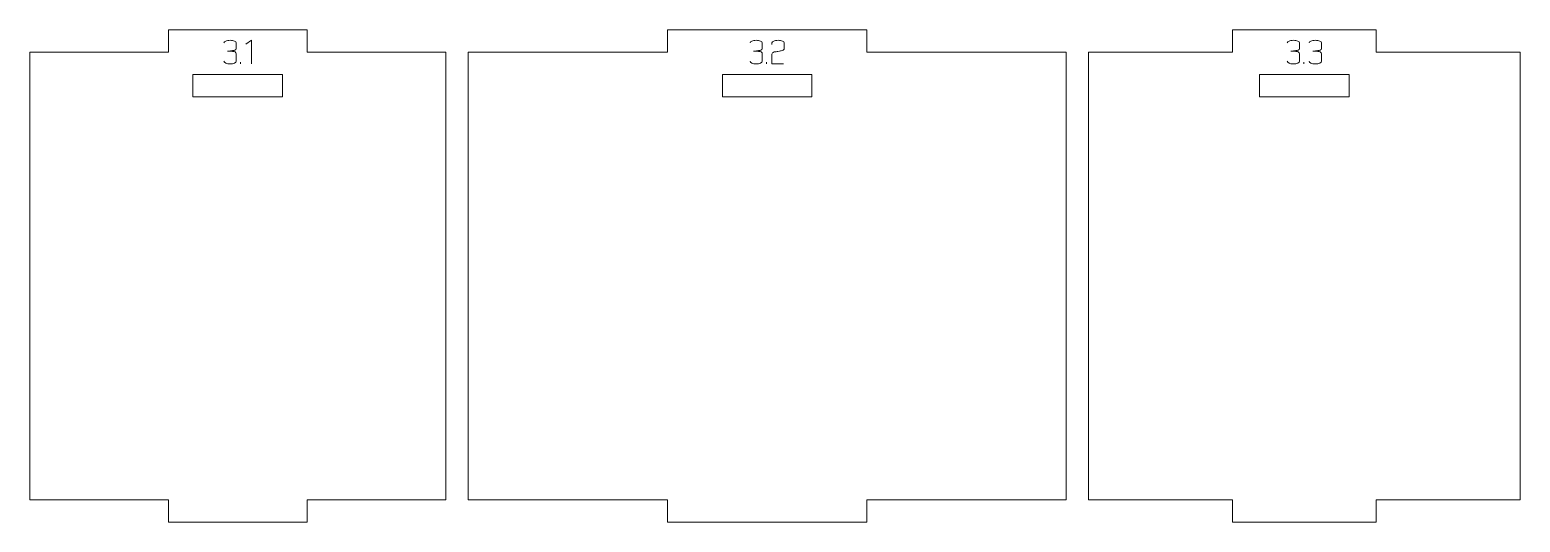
# Model space of a CAD drawing. Header units: centimetres. Extents: x -191 to 212, y -234 to 239.
# Drawn here: x -191.06 to -171.09, y -107.99 to -101.39 of the extents above; entities that cross this region are included whole.
import ezdxf

# ---------------------------------------------------------------- set-up
doc = ezdxf.new("R2010")
doc.units = ezdxf.units.CM
doc.header["$MEASUREMENT"] = 0
doc.layers.add('Capa 1', color=7, linetype='Continuous')

msp = doc.modelspace()

# ---------------------------------------------------------------- hatches: boundary and pattern name
at = {"layer": 'Capa 1', "true_color": 0x3e4095}
h = msp.add_hatch(color=175, dxfattribs=at)
edge = h.paths.add_edge_path()
edge.add_spline(control_points=[(-188.37318, -101.84724), (-188.39672, -101.84724), (-188.41637, -101.8438), (-188.43211, -101.83692), (-188.44786, -101.83004), (-188.45573, -101.82171), (-188.45573, -101.81193), (-188.45573, -101.82171), (-188.44786, -101.83004), (-188.43211, -101.83692), (-188.41637, -101.8438), (-188.39672, -101.84724), (-188.37318, -101.84724), (-188.34964, -101.84724), (-188.32999, -101.8438), (-188.31425, -101.83692), (-188.2985, -101.83004), (-188.29063, -101.82171), (-188.29063, -101.81193), (-188.29063, -101.81193), (-188.29063, -101.70874), (-188.29063, -101.70874), (-188.29063, -101.70048), (-188.29629, -101.6933), (-188.3076, -101.68719), (-188.31891, -101.68107), (-188.35208, -101.67694), (-188.40712, -101.6748), (-188.35239, -101.67144), (-188.31952, -101.66746), (-188.30852, -101.66288), (-188.29751, -101.65829), (-188.29155, -101.6508), (-188.29063, -101.64041), (-188.29063, -101.64041), (-188.29063, -101.56611), (-188.29063, -101.56611), (-188.29063, -101.55633), (-188.2985, -101.548), (-188.31425, -101.54112), (-188.32999, -101.53424), (-188.34964, -101.5308), (-188.37318, -101.5308), (-188.39672, -101.5308), (-188.41637, -101.53424), (-188.43211, -101.54112), (-188.44786, -101.548), (-188.45573, -101.55633), (-188.45573, -101.56611), (-188.45573, -101.55633), (-188.44786, -101.548), (-188.43211, -101.54112), (-188.41637, -101.53424), (-188.39672, -101.5308), (-188.37318, -101.5308), (-188.34964, -101.5308), (-188.32999, -101.53424), (-188.31425, -101.54112), (-188.2985, -101.548), (-188.29063, -101.55633), (-188.29063, -101.56611), (-188.29063, -101.56611), (-188.29063, -101.64041), (-188.29063, -101.64041), (-188.29155, -101.6508), (-188.29751, -101.65829), (-188.30852, -101.66288), (-188.31952, -101.66746), (-188.35239, -101.67144), (-188.40712, -101.6748), (-188.35208, -101.67694), (-188.31891, -101.68107), (-188.3076, -101.68719), (-188.29629, -101.6933), (-188.29063, -101.70048), (-188.29063, -101.70874), (-188.29063, -101.70874), (-188.29063, -101.81193), (-188.29063, -101.81193), (-188.29063, -101.82171), (-188.2985, -101.83004), (-188.31425, -101.83692), (-188.32999, -101.8438), (-188.34964, -101.84724), (-188.37318, -101.84724)], knot_values=[0, 0, 0, 0, 0.03571429, 0.03571429, 0.03571429, 0.07142857, 0.07142857, 0.07142857, 0.10714286, 0.10714286, 0.10714286, 0.14285714, 0.14285714, 0.14285714, 0.17857143, 0.17857143, 0.17857143, 0.21428571, 0.21428571, 0.21428571, 0.25, 0.25, 0.25, 0.28571429, 0.28571429, 0.28571429, 0.32142857, 0.32142857, 0.32142857, 0.35714286, 0.35714286, 0.35714286, 0.39285714, 0.39285714, 0.39285714, 0.42857143, 0.42857143, 0.42857143, 0.46428571, 0.46428571, 0.46428571, 0.5, 0.5, 0.5, 0.53571429, 0.53571429, 0.53571429, 0.57142857, 0.57142857, 0.57142857, 0.60714286, 0.60714286, 0.60714286, 0.64285714, 0.64285714, 0.64285714, 0.67857143, 0.67857143, 0.67857143, 0.71428571, 0.71428571, 0.71428571, 0.75, 0.75, 0.75, 0.78571429, 0.78571429, 0.78571429, 0.82142857, 0.82142857, 0.82142857, 0.85714286, 0.85714286, 0.85714286, 0.89285714, 0.89285714, 0.89285714, 0.92857143, 0.92857143, 0.92857143, 0.96428571, 0.96428571, 0.96428571, 1, 1, 1, 1], degree=3, periodic=1)
h = msp.add_hatch(color=175, dxfattribs=at)
edge = h.paths.add_edge_path()
edge.add_spline(control_points=[(-188.08609, -101.53034), (-188.08609, -101.53034), (-188.16222, -101.58308), (-188.16222, -101.58308), (-188.16222, -101.58308), (-188.08609, -101.53034), (-188.08609, -101.53034), (-188.08609, -101.53034), (-188.08609, -101.84724), (-188.08609, -101.84724), (-188.08609, -101.84724), (-188.08609, -101.53034), (-188.08609, -101.53034)], knot_values=[0, 0, 0, 0, 0.25, 0.25, 0.25, 0.5, 0.5, 0.5, 0.75, 0.75, 0.75, 1, 1, 1, 1], degree=3, periodic=1)
h = msp.add_hatch(color=175, dxfattribs=at)
edge = h.paths.add_edge_path()
edge.add_spline(control_points=[(-181.32562, -101.84724), (-181.34916, -101.84724), (-181.36881, -101.8438), (-181.38455, -101.83692), (-181.4003, -101.83004), (-181.40817, -101.82171), (-181.40817, -101.81193), (-181.40817, -101.82171), (-181.4003, -101.83004), (-181.38455, -101.83692), (-181.36881, -101.8438), (-181.34916, -101.84724), (-181.32562, -101.84724), (-181.30208, -101.84724), (-181.28243, -101.8438), (-181.26669, -101.83692), (-181.25094, -101.83004), (-181.24307, -101.82171), (-181.24307, -101.81193), (-181.24307, -101.81193), (-181.24307, -101.70874), (-181.24307, -101.70874), (-181.24307, -101.70048), (-181.24873, -101.6933), (-181.26004, -101.68719), (-181.27135, -101.68107), (-181.30452, -101.67694), (-181.35956, -101.6748), (-181.30483, -101.67144), (-181.27196, -101.66746), (-181.26096, -101.66288), (-181.24995, -101.65829), (-181.24399, -101.6508), (-181.24307, -101.64041), (-181.24307, -101.64041), (-181.24307, -101.56611), (-181.24307, -101.56611), (-181.24307, -101.55633), (-181.25094, -101.548), (-181.26669, -101.54112), (-181.28243, -101.53424), (-181.30208, -101.5308), (-181.32562, -101.5308), (-181.34916, -101.5308), (-181.36881, -101.53424), (-181.38455, -101.54112), (-181.4003, -101.548), (-181.40817, -101.55633), (-181.40817, -101.56611), (-181.40817, -101.55633), (-181.4003, -101.548), (-181.38455, -101.54112), (-181.36881, -101.53424), (-181.34916, -101.5308), (-181.32562, -101.5308), (-181.30208, -101.5308), (-181.28243, -101.53424), (-181.26669, -101.54112), (-181.25094, -101.548), (-181.24307, -101.55633), (-181.24307, -101.56611), (-181.24307, -101.56611), (-181.24307, -101.64041), (-181.24307, -101.64041), (-181.24399, -101.6508), (-181.24995, -101.65829), (-181.26096, -101.66288), (-181.27196, -101.66746), (-181.30483, -101.67144), (-181.35956, -101.6748), (-181.30452, -101.67694), (-181.27135, -101.68107), (-181.26004, -101.68719), (-181.24873, -101.6933), (-181.24307, -101.70048), (-181.24307, -101.70874), (-181.24307, -101.70874), (-181.24307, -101.81193), (-181.24307, -101.81193), (-181.24307, -101.82171), (-181.25094, -101.83004), (-181.26669, -101.83692), (-181.28243, -101.8438), (-181.30208, -101.84724), (-181.32562, -101.84724)], knot_values=[0, 0, 0, 0, 0.03571429, 0.03571429, 0.03571429, 0.07142857, 0.07142857, 0.07142857, 0.10714286, 0.10714286, 0.10714286, 0.14285714, 0.14285714, 0.14285714, 0.17857143, 0.17857143, 0.17857143, 0.21428571, 0.21428571, 0.21428571, 0.25, 0.25, 0.25, 0.28571429, 0.28571429, 0.28571429, 0.32142857, 0.32142857, 0.32142857, 0.35714286, 0.35714286, 0.35714286, 0.39285714, 0.39285714, 0.39285714, 0.42857143, 0.42857143, 0.42857143, 0.46428571, 0.46428571, 0.46428571, 0.5, 0.5, 0.5, 0.53571429, 0.53571429, 0.53571429, 0.57142857, 0.57142857, 0.57142857, 0.60714286, 0.60714286, 0.60714286, 0.64285714, 0.64285714, 0.64285714, 0.67857143, 0.67857143, 0.67857143, 0.71428571, 0.71428571, 0.71428571, 0.75, 0.75, 0.75, 0.78571429, 0.78571429, 0.78571429, 0.82142857, 0.82142857, 0.82142857, 0.85714286, 0.85714286, 0.85714286, 0.89285714, 0.89285714, 0.89285714, 0.92857143, 0.92857143, 0.92857143, 0.96428571, 0.96428571, 0.96428571, 1, 1, 1, 1], degree=3, periodic=1)
h = msp.add_hatch(color=175, dxfattribs=at)
edge = h.paths.add_edge_path()
edge.add_spline(control_points=[(-181.11512, -101.84724), (-181.11512, -101.84724), (-181.11512, -101.7147), (-181.11512, -101.7147), (-181.1142, -101.70278), (-181.10335, -101.69361), (-181.08256, -101.68719), (-181.074, -101.68657), (-181.06582, -101.68558), (-181.05802, -101.6842), (-181.05023, -101.68283), (-181.04235, -101.68138), (-181.0344, -101.67985), (-181.01973, -101.6774), (-181.00849, -101.67541), (-181.0007, -101.67389), (-180.9929, -101.67236), (-180.98533, -101.67037), (-180.97799, -101.66792), (-180.95904, -101.66089), (-180.94956, -101.65187), (-180.94956, -101.64087), (-180.94956, -101.64087), (-180.94956, -101.56611), (-180.94956, -101.56611), (-180.94956, -101.55633), (-180.95743, -101.548), (-180.97318, -101.54112), (-180.98892, -101.53424), (-181.00857, -101.5308), (-181.03211, -101.5308), (-181.05565, -101.5308), (-181.0753, -101.53424), (-181.09104, -101.54112), (-181.10679, -101.548), (-181.11466, -101.55633), (-181.11466, -101.56611), (-181.11466, -101.56611), (-181.11466, -101.58858), (-181.11466, -101.58858), (-181.11466, -101.58858), (-181.11466, -101.56611), (-181.11466, -101.56611), (-181.11466, -101.55633), (-181.10679, -101.548), (-181.09104, -101.54112), (-181.0753, -101.53424), (-181.05565, -101.5308), (-181.03211, -101.5308), (-181.00857, -101.5308), (-180.98892, -101.53424), (-180.97318, -101.54112), (-180.95743, -101.548), (-180.94956, -101.55633), (-180.94956, -101.56611), (-180.94956, -101.56611), (-180.94956, -101.64087), (-180.94956, -101.64087), (-180.94956, -101.65187), (-180.95904, -101.66089), (-180.97799, -101.66792), (-180.98533, -101.67037), (-180.9929, -101.67236), (-181.0007, -101.67389), (-181.00849, -101.67541), (-181.01973, -101.6774), (-181.0344, -101.67985), (-181.04235, -101.68138), (-181.05023, -101.68283), (-181.05802, -101.6842), (-181.06582, -101.68558), (-181.074, -101.68657), (-181.08256, -101.68719), (-181.10335, -101.69361), (-181.1142, -101.70278), (-181.11512, -101.7147), (-181.11512, -101.7147), (-181.11512, -101.84724), (-181.11512, -101.84724), (-181.11512, -101.84724), (-180.95827, -101.84724), (-180.95827, -101.84724), (-180.95827, -101.84724), (-181.11512, -101.84724), (-181.11512, -101.84724)], knot_values=[0, 0, 0, 0, 0.03571429, 0.03571429, 0.03571429, 0.07142857, 0.07142857, 0.07142857, 0.10714286, 0.10714286, 0.10714286, 0.14285714, 0.14285714, 0.14285714, 0.17857143, 0.17857143, 0.17857143, 0.21428571, 0.21428571, 0.21428571, 0.25, 0.25, 0.25, 0.28571429, 0.28571429, 0.28571429, 0.32142857, 0.32142857, 0.32142857, 0.35714286, 0.35714286, 0.35714286, 0.39285714, 0.39285714, 0.39285714, 0.42857143, 0.42857143, 0.42857143, 0.46428571, 0.46428571, 0.46428571, 0.5, 0.5, 0.5, 0.53571429, 0.53571429, 0.53571429, 0.57142857, 0.57142857, 0.57142857, 0.60714286, 0.60714286, 0.60714286, 0.64285714, 0.64285714, 0.64285714, 0.67857143, 0.67857143, 0.67857143, 0.71428571, 0.71428571, 0.71428571, 0.75, 0.75, 0.75, 0.78571429, 0.78571429, 0.78571429, 0.82142857, 0.82142857, 0.82142857, 0.85714286, 0.85714286, 0.85714286, 0.89285714, 0.89285714, 0.89285714, 0.92857143, 0.92857143, 0.92857143, 0.96428571, 0.96428571, 0.96428571, 1, 1, 1, 1], degree=3, periodic=1)
h = msp.add_hatch(color=175, dxfattribs=at)
edge = h.paths.add_edge_path()
edge.add_spline(control_points=[(-174.12807, -101.84724), (-174.15161, -101.84724), (-174.17126, -101.8438), (-174.187, -101.83692), (-174.20275, -101.83004), (-174.21062, -101.82171), (-174.21062, -101.81193), (-174.21062, -101.82171), (-174.20275, -101.83004), (-174.187, -101.83692), (-174.17126, -101.8438), (-174.15161, -101.84724), (-174.12807, -101.84724), (-174.10453, -101.84724), (-174.08488, -101.8438), (-174.06914, -101.83692), (-174.05339, -101.83004), (-174.04552, -101.82171), (-174.04552, -101.81193), (-174.04552, -101.81193), (-174.04552, -101.70874), (-174.04552, -101.70874), (-174.04552, -101.70048), (-174.05118, -101.6933), (-174.06249, -101.68719), (-174.0738, -101.68107), (-174.10697, -101.67694), (-174.16201, -101.6748), (-174.10728, -101.67144), (-174.07441, -101.66746), (-174.06341, -101.66288), (-174.0524, -101.65829), (-174.04644, -101.6508), (-174.04552, -101.64041), (-174.04552, -101.64041), (-174.04552, -101.56611), (-174.04552, -101.56611), (-174.04552, -101.55633), (-174.05339, -101.548), (-174.06914, -101.54112), (-174.08488, -101.53424), (-174.10453, -101.5308), (-174.12807, -101.5308), (-174.15161, -101.5308), (-174.17126, -101.53424), (-174.187, -101.54112), (-174.20275, -101.548), (-174.21062, -101.55633), (-174.21062, -101.56611), (-174.21062, -101.55633), (-174.20275, -101.548), (-174.187, -101.54112), (-174.17126, -101.53424), (-174.15161, -101.5308), (-174.12807, -101.5308), (-174.10453, -101.5308), (-174.08488, -101.53424), (-174.06914, -101.54112), (-174.05339, -101.548), (-174.04552, -101.55633), (-174.04552, -101.56611), (-174.04552, -101.56611), (-174.04552, -101.64041), (-174.04552, -101.64041), (-174.04644, -101.6508), (-174.0524, -101.65829), (-174.06341, -101.66288), (-174.07441, -101.66746), (-174.10728, -101.67144), (-174.16201, -101.6748), (-174.10697, -101.67694), (-174.0738, -101.68107), (-174.06249, -101.68719), (-174.05118, -101.6933), (-174.04552, -101.70048), (-174.04552, -101.70874), (-174.04552, -101.70874), (-174.04552, -101.81193), (-174.04552, -101.81193), (-174.04552, -101.82171), (-174.05339, -101.83004), (-174.06914, -101.83692), (-174.08488, -101.8438), (-174.10453, -101.84724), (-174.12807, -101.84724)], knot_values=[0, 0, 0, 0, 0.03571429, 0.03571429, 0.03571429, 0.07142857, 0.07142857, 0.07142857, 0.10714286, 0.10714286, 0.10714286, 0.14285714, 0.14285714, 0.14285714, 0.17857143, 0.17857143, 0.17857143, 0.21428571, 0.21428571, 0.21428571, 0.25, 0.25, 0.25, 0.28571429, 0.28571429, 0.28571429, 0.32142857, 0.32142857, 0.32142857, 0.35714286, 0.35714286, 0.35714286, 0.39285714, 0.39285714, 0.39285714, 0.42857143, 0.42857143, 0.42857143, 0.46428571, 0.46428571, 0.46428571, 0.5, 0.5, 0.5, 0.53571429, 0.53571429, 0.53571429, 0.57142857, 0.57142857, 0.57142857, 0.60714286, 0.60714286, 0.60714286, 0.64285714, 0.64285714, 0.64285714, 0.67857143, 0.67857143, 0.67857143, 0.71428571, 0.71428571, 0.71428571, 0.75, 0.75, 0.75, 0.78571429, 0.78571429, 0.78571429, 0.82142857, 0.82142857, 0.82142857, 0.85714286, 0.85714286, 0.85714286, 0.89285714, 0.89285714, 0.89285714, 0.92857143, 0.92857143, 0.92857143, 0.96428571, 0.96428571, 0.96428571, 1, 1, 1, 1], degree=3, periodic=1)
h = msp.add_hatch(color=175, dxfattribs=at)
edge = h.paths.add_edge_path()
edge.add_spline(control_points=[(-173.83456, -101.84724), (-173.8581, -101.84724), (-173.87775, -101.8438), (-173.89349, -101.83692), (-173.90924, -101.83004), (-173.91711, -101.82171), (-173.91711, -101.81193), (-173.91711, -101.82171), (-173.90924, -101.83004), (-173.89349, -101.83692), (-173.87775, -101.8438), (-173.8581, -101.84724), (-173.83456, -101.84724), (-173.81102, -101.84724), (-173.79137, -101.8438), (-173.77563, -101.83692), (-173.75988, -101.83004), (-173.75201, -101.82171), (-173.75201, -101.81193), (-173.75201, -101.81193), (-173.75201, -101.70874), (-173.75201, -101.70874), (-173.75201, -101.70048), (-173.75767, -101.6933), (-173.76898, -101.68719), (-173.78029, -101.68107), (-173.81346, -101.67694), (-173.8685, -101.6748), (-173.81377, -101.67144), (-173.7809, -101.66746), (-173.7699, -101.66288), (-173.75889, -101.65829), (-173.75293, -101.6508), (-173.75201, -101.64041), (-173.75201, -101.64041), (-173.75201, -101.56611), (-173.75201, -101.56611), (-173.75201, -101.55633), (-173.75988, -101.548), (-173.77563, -101.54112), (-173.79137, -101.53424), (-173.81102, -101.5308), (-173.83456, -101.5308), (-173.8581, -101.5308), (-173.87775, -101.53424), (-173.89349, -101.54112), (-173.90924, -101.548), (-173.91711, -101.55633), (-173.91711, -101.56611), (-173.91711, -101.55633), (-173.90924, -101.548), (-173.89349, -101.54112), (-173.87775, -101.53424), (-173.8581, -101.5308), (-173.83456, -101.5308), (-173.81102, -101.5308), (-173.79137, -101.53424), (-173.77563, -101.54112), (-173.75988, -101.548), (-173.75201, -101.55633), (-173.75201, -101.56611), (-173.75201, -101.56611), (-173.75201, -101.64041), (-173.75201, -101.64041), (-173.75293, -101.6508), (-173.75889, -101.65829), (-173.7699, -101.66288), (-173.7809, -101.66746), (-173.81377, -101.67144), (-173.8685, -101.6748), (-173.81346, -101.67694), (-173.78029, -101.68107), (-173.76898, -101.68719), (-173.75767, -101.6933), (-173.75201, -101.70048), (-173.75201, -101.70874), (-173.75201, -101.70874), (-173.75201, -101.81193), (-173.75201, -101.81193), (-173.75201, -101.82171), (-173.75988, -101.83004), (-173.77563, -101.83692), (-173.79137, -101.8438), (-173.81102, -101.84724), (-173.83456, -101.84724)], knot_values=[0, 0, 0, 0, 0.03571429, 0.03571429, 0.03571429, 0.07142857, 0.07142857, 0.07142857, 0.10714286, 0.10714286, 0.10714286, 0.14285714, 0.14285714, 0.14285714, 0.17857143, 0.17857143, 0.17857143, 0.21428571, 0.21428571, 0.21428571, 0.25, 0.25, 0.25, 0.28571429, 0.28571429, 0.28571429, 0.32142857, 0.32142857, 0.32142857, 0.35714286, 0.35714286, 0.35714286, 0.39285714, 0.39285714, 0.39285714, 0.42857143, 0.42857143, 0.42857143, 0.46428571, 0.46428571, 0.46428571, 0.5, 0.5, 0.5, 0.53571429, 0.53571429, 0.53571429, 0.57142857, 0.57142857, 0.57142857, 0.60714286, 0.60714286, 0.60714286, 0.64285714, 0.64285714, 0.64285714, 0.67857143, 0.67857143, 0.67857143, 0.71428571, 0.71428571, 0.71428571, 0.75, 0.75, 0.75, 0.78571429, 0.78571429, 0.78571429, 0.82142857, 0.82142857, 0.82142857, 0.85714286, 0.85714286, 0.85714286, 0.89285714, 0.89285714, 0.89285714, 0.92857143, 0.92857143, 0.92857143, 0.96428571, 0.96428571, 0.96428571, 1, 1, 1, 1], degree=3, periodic=1)
h = msp.add_hatch(color=175, dxfattribs=at)
edge = h.paths.add_edge_path()
edge.add_spline(control_points=[(-188.2356, -101.84724), (-188.2356, -101.84724), (-188.2356, -101.82477), (-188.2356, -101.82477), (-188.2356, -101.82477), (-188.2356, -101.84724), (-188.2356, -101.84724)], knot_values=[0, 0, 0, 0, 0.5, 0.5, 0.5, 1, 1, 1, 1], degree=3, periodic=1)
h = msp.add_hatch(color=175, dxfattribs=at)
edge = h.paths.add_edge_path()
edge.add_spline(control_points=[(-181.18804, -101.84724), (-181.18804, -101.84724), (-181.18804, -101.82477), (-181.18804, -101.82477), (-181.18804, -101.82477), (-181.18804, -101.84724), (-181.18804, -101.84724)], knot_values=[0, 0, 0, 0, 0.5, 0.5, 0.5, 1, 1, 1, 1], degree=3, periodic=1)
h = msp.add_hatch(color=175, dxfattribs=at)
edge = h.paths.add_edge_path()
edge.add_spline(control_points=[(-173.99049, -101.84724), (-173.99049, -101.84724), (-173.99049, -101.82477), (-173.99049, -101.82477), (-173.99049, -101.82477), (-173.99049, -101.84724), (-173.99049, -101.84724)], knot_values=[0, 0, 0, 0, 0.5, 0.5, 0.5, 1, 1, 1, 1], degree=3, periodic=1)

# ---------------------------------------------------------------- linework, layer by layer
at = {"layer": 'Capa 1', "color": 240, "lineweight": 20}
for points, knots in [([(-191.05686, -101.69004), (-191.05686, -101.69004), (-191.05686, -107.69004), (-191.05686, -107.69004), (-191.05686, -107.69004), (-189.19956, -107.69004), (-189.19956, -107.69004), (-189.19956, -107.69004), (-189.19956, -107.99004), (-189.19956, -107.99004), (-189.19956, -107.99004), (-187.34225, -107.99004), (-187.34225, -107.99004), (-187.34225, -107.99004), (-187.34225, -107.69004), (-187.34225, -107.69004), (-187.34225, -107.69004), (-185.48495, -107.69004), (-185.48495, -107.69004), (-185.48495, -107.69004), (-185.48495, -101.69004), (-185.48495, -101.69004), (-185.48495, -101.69004), (-187.34225, -101.69004), (-187.34225, -101.69004), (-187.34225, -101.69004), (-187.34225, -101.39004), (-187.34225, -101.39004), (-187.34225, -101.39004), (-189.19956, -101.39004), (-189.19956, -101.39004), (-189.19956, -101.39004), (-189.19956, -101.69004), (-189.19956, -101.69004), (-189.19956, -101.69004), (-191.05686, -101.69004), (-191.05686, -101.69004)], [0, 0, 0, 0, 0.08333333, 0.08333333, 0.08333333, 0.16666667, 0.16666667, 0.16666667, 0.25, 0.25, 0.25, 0.33333333, 0.33333333, 0.33333333, 0.41666667, 0.41666667, 0.41666667, 0.5, 0.5, 0.5, 0.58333333, 0.58333333, 0.58333333, 0.66666667, 0.66666667, 0.66666667, 0.75, 0.75, 0.75, 0.83333333, 0.83333333, 0.83333333, 0.91666667, 0.91666667, 0.91666667, 1, 1, 1, 1]), ([(-185.18495, -101.69004), (-185.18495, -101.69004), (-185.18495, -107.69004), (-185.18495, -107.69004), (-185.18495, -107.69004), (-182.51423, -107.69004), (-182.51423, -107.69004), (-182.51423, -107.69004), (-182.51423, -107.99004), (-182.51423, -107.99004), (-182.51423, -107.99004), (-179.84351, -107.99004), (-179.84351, -107.99004), (-179.84351, -107.99004), (-179.84351, -107.69004), (-179.84351, -107.69004), (-179.84351, -107.69004), (-177.17279, -107.69004), (-177.17279, -107.69004), (-177.17279, -107.69004), (-177.17279, -101.69004), (-177.17279, -101.69004), (-177.17279, -101.69004), (-179.84351, -101.69004), (-179.84351, -101.69004), (-179.84351, -101.69004), (-179.84351, -101.39004), (-179.84351, -101.39004), (-179.84351, -101.39004), (-182.51423, -101.39004), (-182.51423, -101.39004), (-182.51423, -101.39004), (-182.51423, -101.69004), (-182.51423, -101.69004), (-182.51423, -101.69004), (-185.18495, -101.69004), (-185.18495, -101.69004)], [0, 0, 0, 0, 0.08333333, 0.08333333, 0.08333333, 0.16666667, 0.16666667, 0.16666667, 0.25, 0.25, 0.25, 0.33333333, 0.33333333, 0.33333333, 0.41666667, 0.41666667, 0.41666667, 0.5, 0.5, 0.5, 0.58333333, 0.58333333, 0.58333333, 0.66666667, 0.66666667, 0.66666667, 0.75, 0.75, 0.75, 0.83333333, 0.83333333, 0.83333333, 0.91666667, 0.91666667, 0.91666667, 1, 1, 1, 1]), ([(-176.87279, -101.69004), (-176.87279, -101.69004), (-176.87279, -107.69004), (-176.87279, -107.69004), (-176.87279, -107.69004), (-174.94514, -107.69004), (-174.94514, -107.69004), (-174.94514, -107.69004), (-174.94514, -107.99004), (-174.94514, -107.99004), (-174.94514, -107.99004), (-173.01749, -107.99004), (-173.01749, -107.99004), (-173.01749, -107.99004), (-173.01749, -107.69004), (-173.01749, -107.69004), (-173.01749, -107.69004), (-171.08984, -107.69004), (-171.08984, -107.69004), (-171.08984, -107.69004), (-171.08984, -101.69004), (-171.08984, -101.69004), (-171.08984, -101.69004), (-173.01749, -101.69004), (-173.01749, -101.69004), (-173.01749, -101.69004), (-173.01749, -101.39004), (-173.01749, -101.39004), (-173.01749, -101.39004), (-174.94514, -101.39004), (-174.94514, -101.39004), (-174.94514, -101.39004), (-174.94514, -101.69004), (-174.94514, -101.69004), (-174.94514, -101.69004), (-176.87279, -101.69004), (-176.87279, -101.69004)], [0, 0, 0, 0, 0.08333333, 0.08333333, 0.08333333, 0.16666667, 0.16666667, 0.16666667, 0.25, 0.25, 0.25, 0.33333333, 0.33333333, 0.33333333, 0.41666667, 0.41666667, 0.41666667, 0.5, 0.5, 0.5, 0.58333333, 0.58333333, 0.58333333, 0.66666667, 0.66666667, 0.66666667, 0.75, 0.75, 0.75, 0.83333333, 0.83333333, 0.83333333, 0.91666667, 0.91666667, 0.91666667, 1, 1, 1, 1]), ([(-188.87091, -102.2901), (-188.87091, -102.2901), (-187.67091, -102.2901), (-187.67091, -102.2901), (-187.67091, -102.2901), (-187.67091, -101.9901), (-187.67091, -101.9901), (-187.67091, -101.9901), (-188.87091, -101.9901), (-188.87091, -101.9901), (-188.87091, -101.9901), (-188.87091, -102.2901), (-188.87091, -102.2901)], [0, 0, 0, 0, 0.25, 0.25, 0.25, 0.5, 0.5, 0.5, 0.75, 0.75, 0.75, 1, 1, 1, 1]), ([(-181.77887, -102.2901), (-181.77887, -102.2901), (-180.57887, -102.2901), (-180.57887, -102.2901), (-180.57887, -102.2901), (-180.57887, -101.9901), (-180.57887, -101.9901), (-180.57887, -101.9901), (-181.77887, -101.9901), (-181.77887, -101.9901), (-181.77887, -101.9901), (-181.77887, -102.2901), (-181.77887, -102.2901)], [0, 0, 0, 0, 0.25, 0.25, 0.25, 0.5, 0.5, 0.5, 0.75, 0.75, 0.75, 1, 1, 1, 1]), ([(-174.58132, -102.2901), (-174.58132, -102.2901), (-173.38132, -102.2901), (-173.38132, -102.2901), (-173.38132, -102.2901), (-173.38132, -101.9901), (-173.38132, -101.9901), (-173.38132, -101.9901), (-174.58132, -101.9901), (-174.58132, -101.9901), (-174.58132, -101.9901), (-174.58132, -102.2901), (-174.58132, -102.2901)], [0, 0, 0, 0, 0.25, 0.25, 0.25, 0.5, 0.5, 0.5, 0.75, 0.75, 0.75, 1, 1, 1, 1])]:
    msp.add_open_spline(points, degree=3, knots=knots, dxfattribs=at)
at = {"layer": 'Capa 1', "color": 114, "lineweight": 9}
for points, knots in [([(-188.37318, -101.84724), (-188.39672, -101.84724), (-188.41637, -101.8438), (-188.43211, -101.83692), (-188.44786, -101.83004), (-188.45573, -101.82171), (-188.45573, -101.81193), (-188.45573, -101.82171), (-188.44786, -101.83004), (-188.43211, -101.83692), (-188.41637, -101.8438), (-188.39672, -101.84724), (-188.37318, -101.84724), (-188.34964, -101.84724), (-188.32999, -101.8438), (-188.31425, -101.83692), (-188.2985, -101.83004), (-188.29063, -101.82171), (-188.29063, -101.81193), (-188.29063, -101.81193), (-188.29063, -101.70874), (-188.29063, -101.70874), (-188.29063, -101.70048), (-188.29629, -101.6933), (-188.3076, -101.68719), (-188.31891, -101.68107), (-188.35208, -101.67694), (-188.40712, -101.6748), (-188.35239, -101.67144), (-188.31952, -101.66746), (-188.30852, -101.66288), (-188.29751, -101.65829), (-188.29155, -101.6508), (-188.29063, -101.64041), (-188.29063, -101.64041), (-188.29063, -101.56611), (-188.29063, -101.56611), (-188.29063, -101.55633), (-188.2985, -101.548), (-188.31425, -101.54112), (-188.32999, -101.53424), (-188.34964, -101.5308), (-188.37318, -101.5308), (-188.39672, -101.5308), (-188.41637, -101.53424), (-188.43211, -101.54112), (-188.44786, -101.548), (-188.45573, -101.55633), (-188.45573, -101.56611), (-188.45573, -101.55633), (-188.44786, -101.548), (-188.43211, -101.54112), (-188.41637, -101.53424), (-188.39672, -101.5308), (-188.37318, -101.5308), (-188.34964, -101.5308), (-188.32999, -101.53424), (-188.31425, -101.54112), (-188.2985, -101.548), (-188.29063, -101.55633), (-188.29063, -101.56611), (-188.29063, -101.56611), (-188.29063, -101.64041), (-188.29063, -101.64041), (-188.29155, -101.6508), (-188.29751, -101.65829), (-188.30852, -101.66288), (-188.31952, -101.66746), (-188.35239, -101.67144), (-188.40712, -101.6748), (-188.35208, -101.67694), (-188.31891, -101.68107), (-188.3076, -101.68719), (-188.29629, -101.6933), (-188.29063, -101.70048), (-188.29063, -101.70874), (-188.29063, -101.70874), (-188.29063, -101.81193), (-188.29063, -101.81193), (-188.29063, -101.82171), (-188.2985, -101.83004), (-188.31425, -101.83692), (-188.32999, -101.8438), (-188.34964, -101.84724), (-188.37318, -101.84724)], [0, 0, 0, 0, 0.03571429, 0.03571429, 0.03571429, 0.07142857, 0.07142857, 0.07142857, 0.10714286, 0.10714286, 0.10714286, 0.14285714, 0.14285714, 0.14285714, 0.17857143, 0.17857143, 0.17857143, 0.21428571, 0.21428571, 0.21428571, 0.25, 0.25, 0.25, 0.28571429, 0.28571429, 0.28571429, 0.32142857, 0.32142857, 0.32142857, 0.35714286, 0.35714286, 0.35714286, 0.39285714, 0.39285714, 0.39285714, 0.42857143, 0.42857143, 0.42857143, 0.46428571, 0.46428571, 0.46428571, 0.5, 0.5, 0.5, 0.53571429, 0.53571429, 0.53571429, 0.57142857, 0.57142857, 0.57142857, 0.60714286, 0.60714286, 0.60714286, 0.64285714, 0.64285714, 0.64285714, 0.67857143, 0.67857143, 0.67857143, 0.71428571, 0.71428571, 0.71428571, 0.75, 0.75, 0.75, 0.78571429, 0.78571429, 0.78571429, 0.82142857, 0.82142857, 0.82142857, 0.85714286, 0.85714286, 0.85714286, 0.89285714, 0.89285714, 0.89285714, 0.92857143, 0.92857143, 0.92857143, 0.96428571, 0.96428571, 0.96428571, 1, 1, 1, 1]), ([(-188.08609, -101.53034), (-188.08609, -101.53034), (-188.16222, -101.58308), (-188.16222, -101.58308), (-188.16222, -101.58308), (-188.08609, -101.53034), (-188.08609, -101.53034), (-188.08609, -101.53034), (-188.08609, -101.84724), (-188.08609, -101.84724), (-188.08609, -101.84724), (-188.08609, -101.53034), (-188.08609, -101.53034)], [0, 0, 0, 0, 0.25, 0.25, 0.25, 0.5, 0.5, 0.5, 0.75, 0.75, 0.75, 1, 1, 1, 1]), ([(-181.32562, -101.84724), (-181.34916, -101.84724), (-181.36881, -101.8438), (-181.38455, -101.83692), (-181.4003, -101.83004), (-181.40817, -101.82171), (-181.40817, -101.81193), (-181.40817, -101.82171), (-181.4003, -101.83004), (-181.38455, -101.83692), (-181.36881, -101.8438), (-181.34916, -101.84724), (-181.32562, -101.84724), (-181.30208, -101.84724), (-181.28243, -101.8438), (-181.26669, -101.83692), (-181.25094, -101.83004), (-181.24307, -101.82171), (-181.24307, -101.81193), (-181.24307, -101.81193), (-181.24307, -101.70874), (-181.24307, -101.70874), (-181.24307, -101.70048), (-181.24873, -101.6933), (-181.26004, -101.68719), (-181.27135, -101.68107), (-181.30452, -101.67694), (-181.35956, -101.6748), (-181.30483, -101.67144), (-181.27196, -101.66746), (-181.26096, -101.66288), (-181.24995, -101.65829), (-181.24399, -101.6508), (-181.24307, -101.64041), (-181.24307, -101.64041), (-181.24307, -101.56611), (-181.24307, -101.56611), (-181.24307, -101.55633), (-181.25094, -101.548), (-181.26669, -101.54112), (-181.28243, -101.53424), (-181.30208, -101.5308), (-181.32562, -101.5308), (-181.34916, -101.5308), (-181.36881, -101.53424), (-181.38455, -101.54112), (-181.4003, -101.548), (-181.40817, -101.55633), (-181.40817, -101.56611), (-181.40817, -101.55633), (-181.4003, -101.548), (-181.38455, -101.54112), (-181.36881, -101.53424), (-181.34916, -101.5308), (-181.32562, -101.5308), (-181.30208, -101.5308), (-181.28243, -101.53424), (-181.26669, -101.54112), (-181.25094, -101.548), (-181.24307, -101.55633), (-181.24307, -101.56611), (-181.24307, -101.56611), (-181.24307, -101.64041), (-181.24307, -101.64041), (-181.24399, -101.6508), (-181.24995, -101.65829), (-181.26096, -101.66288), (-181.27196, -101.66746), (-181.30483, -101.67144), (-181.35956, -101.6748), (-181.30452, -101.67694), (-181.27135, -101.68107), (-181.26004, -101.68719), (-181.24873, -101.6933), (-181.24307, -101.70048), (-181.24307, -101.70874), (-181.24307, -101.70874), (-181.24307, -101.81193), (-181.24307, -101.81193), (-181.24307, -101.82171), (-181.25094, -101.83004), (-181.26669, -101.83692), (-181.28243, -101.8438), (-181.30208, -101.84724), (-181.32562, -101.84724)], [0, 0, 0, 0, 0.03571429, 0.03571429, 0.03571429, 0.07142857, 0.07142857, 0.07142857, 0.10714286, 0.10714286, 0.10714286, 0.14285714, 0.14285714, 0.14285714, 0.17857143, 0.17857143, 0.17857143, 0.21428571, 0.21428571, 0.21428571, 0.25, 0.25, 0.25, 0.28571429, 0.28571429, 0.28571429, 0.32142857, 0.32142857, 0.32142857, 0.35714286, 0.35714286, 0.35714286, 0.39285714, 0.39285714, 0.39285714, 0.42857143, 0.42857143, 0.42857143, 0.46428571, 0.46428571, 0.46428571, 0.5, 0.5, 0.5, 0.53571429, 0.53571429, 0.53571429, 0.57142857, 0.57142857, 0.57142857, 0.60714286, 0.60714286, 0.60714286, 0.64285714, 0.64285714, 0.64285714, 0.67857143, 0.67857143, 0.67857143, 0.71428571, 0.71428571, 0.71428571, 0.75, 0.75, 0.75, 0.78571429, 0.78571429, 0.78571429, 0.82142857, 0.82142857, 0.82142857, 0.85714286, 0.85714286, 0.85714286, 0.89285714, 0.89285714, 0.89285714, 0.92857143, 0.92857143, 0.92857143, 0.96428571, 0.96428571, 0.96428571, 1, 1, 1, 1]), ([(-181.11512, -101.84724), (-181.11512, -101.84724), (-181.11512, -101.7147), (-181.11512, -101.7147), (-181.1142, -101.70278), (-181.10335, -101.69361), (-181.08256, -101.68719), (-181.074, -101.68657), (-181.06582, -101.68558), (-181.05802, -101.6842), (-181.05023, -101.68283), (-181.04235, -101.68138), (-181.0344, -101.67985), (-181.01973, -101.6774), (-181.00849, -101.67541), (-181.0007, -101.67389), (-180.9929, -101.67236), (-180.98533, -101.67037), (-180.97799, -101.66792), (-180.95904, -101.66089), (-180.94956, -101.65187), (-180.94956, -101.64087), (-180.94956, -101.64087), (-180.94956, -101.56611), (-180.94956, -101.56611), (-180.94956, -101.55633), (-180.95743, -101.548), (-180.97318, -101.54112), (-180.98892, -101.53424), (-181.00857, -101.5308), (-181.03211, -101.5308), (-181.05565, -101.5308), (-181.0753, -101.53424), (-181.09104, -101.54112), (-181.10679, -101.548), (-181.11466, -101.55633), (-181.11466, -101.56611), (-181.11466, -101.56611), (-181.11466, -101.58858), (-181.11466, -101.58858), (-181.11466, -101.58858), (-181.11466, -101.56611), (-181.11466, -101.56611), (-181.11466, -101.55633), (-181.10679, -101.548), (-181.09104, -101.54112), (-181.0753, -101.53424), (-181.05565, -101.5308), (-181.03211, -101.5308), (-181.00857, -101.5308), (-180.98892, -101.53424), (-180.97318, -101.54112), (-180.95743, -101.548), (-180.94956, -101.55633), (-180.94956, -101.56611), (-180.94956, -101.56611), (-180.94956, -101.64087), (-180.94956, -101.64087), (-180.94956, -101.65187), (-180.95904, -101.66089), (-180.97799, -101.66792), (-180.98533, -101.67037), (-180.9929, -101.67236), (-181.0007, -101.67389), (-181.00849, -101.67541), (-181.01973, -101.6774), (-181.0344, -101.67985), (-181.04235, -101.68138), (-181.05023, -101.68283), (-181.05802, -101.6842), (-181.06582, -101.68558), (-181.074, -101.68657), (-181.08256, -101.68719), (-181.10335, -101.69361), (-181.1142, -101.70278), (-181.11512, -101.7147), (-181.11512, -101.7147), (-181.11512, -101.84724), (-181.11512, -101.84724), (-181.11512, -101.84724), (-180.95827, -101.84724), (-180.95827, -101.84724), (-180.95827, -101.84724), (-181.11512, -101.84724), (-181.11512, -101.84724)], [0, 0, 0, 0, 0.03571429, 0.03571429, 0.03571429, 0.07142857, 0.07142857, 0.07142857, 0.10714286, 0.10714286, 0.10714286, 0.14285714, 0.14285714, 0.14285714, 0.17857143, 0.17857143, 0.17857143, 0.21428571, 0.21428571, 0.21428571, 0.25, 0.25, 0.25, 0.28571429, 0.28571429, 0.28571429, 0.32142857, 0.32142857, 0.32142857, 0.35714286, 0.35714286, 0.35714286, 0.39285714, 0.39285714, 0.39285714, 0.42857143, 0.42857143, 0.42857143, 0.46428571, 0.46428571, 0.46428571, 0.5, 0.5, 0.5, 0.53571429, 0.53571429, 0.53571429, 0.57142857, 0.57142857, 0.57142857, 0.60714286, 0.60714286, 0.60714286, 0.64285714, 0.64285714, 0.64285714, 0.67857143, 0.67857143, 0.67857143, 0.71428571, 0.71428571, 0.71428571, 0.75, 0.75, 0.75, 0.78571429, 0.78571429, 0.78571429, 0.82142857, 0.82142857, 0.82142857, 0.85714286, 0.85714286, 0.85714286, 0.89285714, 0.89285714, 0.89285714, 0.92857143, 0.92857143, 0.92857143, 0.96428571, 0.96428571, 0.96428571, 1, 1, 1, 1]), ([(-174.12807, -101.84724), (-174.15161, -101.84724), (-174.17126, -101.8438), (-174.187, -101.83692), (-174.20275, -101.83004), (-174.21062, -101.82171), (-174.21062, -101.81193), (-174.21062, -101.82171), (-174.20275, -101.83004), (-174.187, -101.83692), (-174.17126, -101.8438), (-174.15161, -101.84724), (-174.12807, -101.84724), (-174.10453, -101.84724), (-174.08488, -101.8438), (-174.06914, -101.83692), (-174.05339, -101.83004), (-174.04552, -101.82171), (-174.04552, -101.81193), (-174.04552, -101.81193), (-174.04552, -101.70874), (-174.04552, -101.70874), (-174.04552, -101.70048), (-174.05118, -101.6933), (-174.06249, -101.68719), (-174.0738, -101.68107), (-174.10697, -101.67694), (-174.16201, -101.6748), (-174.10728, -101.67144), (-174.07441, -101.66746), (-174.06341, -101.66288), (-174.0524, -101.65829), (-174.04644, -101.6508), (-174.04552, -101.64041), (-174.04552, -101.64041), (-174.04552, -101.56611), (-174.04552, -101.56611), (-174.04552, -101.55633), (-174.05339, -101.548), (-174.06914, -101.54112), (-174.08488, -101.53424), (-174.10453, -101.5308), (-174.12807, -101.5308), (-174.15161, -101.5308), (-174.17126, -101.53424), (-174.187, -101.54112), (-174.20275, -101.548), (-174.21062, -101.55633), (-174.21062, -101.56611), (-174.21062, -101.55633), (-174.20275, -101.548), (-174.187, -101.54112), (-174.17126, -101.53424), (-174.15161, -101.5308), (-174.12807, -101.5308), (-174.10453, -101.5308), (-174.08488, -101.53424), (-174.06914, -101.54112), (-174.05339, -101.548), (-174.04552, -101.55633), (-174.04552, -101.56611), (-174.04552, -101.56611), (-174.04552, -101.64041), (-174.04552, -101.64041), (-174.04644, -101.6508), (-174.0524, -101.65829), (-174.06341, -101.66288), (-174.07441, -101.66746), (-174.10728, -101.67144), (-174.16201, -101.6748), (-174.10697, -101.67694), (-174.0738, -101.68107), (-174.06249, -101.68719), (-174.05118, -101.6933), (-174.04552, -101.70048), (-174.04552, -101.70874), (-174.04552, -101.70874), (-174.04552, -101.81193), (-174.04552, -101.81193), (-174.04552, -101.82171), (-174.05339, -101.83004), (-174.06914, -101.83692), (-174.08488, -101.8438), (-174.10453, -101.84724), (-174.12807, -101.84724)], [0, 0, 0, 0, 0.03571429, 0.03571429, 0.03571429, 0.07142857, 0.07142857, 0.07142857, 0.10714286, 0.10714286, 0.10714286, 0.14285714, 0.14285714, 0.14285714, 0.17857143, 0.17857143, 0.17857143, 0.21428571, 0.21428571, 0.21428571, 0.25, 0.25, 0.25, 0.28571429, 0.28571429, 0.28571429, 0.32142857, 0.32142857, 0.32142857, 0.35714286, 0.35714286, 0.35714286, 0.39285714, 0.39285714, 0.39285714, 0.42857143, 0.42857143, 0.42857143, 0.46428571, 0.46428571, 0.46428571, 0.5, 0.5, 0.5, 0.53571429, 0.53571429, 0.53571429, 0.57142857, 0.57142857, 0.57142857, 0.60714286, 0.60714286, 0.60714286, 0.64285714, 0.64285714, 0.64285714, 0.67857143, 0.67857143, 0.67857143, 0.71428571, 0.71428571, 0.71428571, 0.75, 0.75, 0.75, 0.78571429, 0.78571429, 0.78571429, 0.82142857, 0.82142857, 0.82142857, 0.85714286, 0.85714286, 0.85714286, 0.89285714, 0.89285714, 0.89285714, 0.92857143, 0.92857143, 0.92857143, 0.96428571, 0.96428571, 0.96428571, 1, 1, 1, 1]), ([(-173.83456, -101.84724), (-173.8581, -101.84724), (-173.87775, -101.8438), (-173.89349, -101.83692), (-173.90924, -101.83004), (-173.91711, -101.82171), (-173.91711, -101.81193), (-173.91711, -101.82171), (-173.90924, -101.83004), (-173.89349, -101.83692), (-173.87775, -101.8438), (-173.8581, -101.84724), (-173.83456, -101.84724), (-173.81102, -101.84724), (-173.79137, -101.8438), (-173.77563, -101.83692), (-173.75988, -101.83004), (-173.75201, -101.82171), (-173.75201, -101.81193), (-173.75201, -101.81193), (-173.75201, -101.70874), (-173.75201, -101.70874), (-173.75201, -101.70048), (-173.75767, -101.6933), (-173.76898, -101.68719), (-173.78029, -101.68107), (-173.81346, -101.67694), (-173.8685, -101.6748), (-173.81377, -101.67144), (-173.7809, -101.66746), (-173.7699, -101.66288), (-173.75889, -101.65829), (-173.75293, -101.6508), (-173.75201, -101.64041), (-173.75201, -101.64041), (-173.75201, -101.56611), (-173.75201, -101.56611), (-173.75201, -101.55633), (-173.75988, -101.548), (-173.77563, -101.54112), (-173.79137, -101.53424), (-173.81102, -101.5308), (-173.83456, -101.5308), (-173.8581, -101.5308), (-173.87775, -101.53424), (-173.89349, -101.54112), (-173.90924, -101.548), (-173.91711, -101.55633), (-173.91711, -101.56611), (-173.91711, -101.55633), (-173.90924, -101.548), (-173.89349, -101.54112), (-173.87775, -101.53424), (-173.8581, -101.5308), (-173.83456, -101.5308), (-173.81102, -101.5308), (-173.79137, -101.53424), (-173.77563, -101.54112), (-173.75988, -101.548), (-173.75201, -101.55633), (-173.75201, -101.56611), (-173.75201, -101.56611), (-173.75201, -101.64041), (-173.75201, -101.64041), (-173.75293, -101.6508), (-173.75889, -101.65829), (-173.7699, -101.66288), (-173.7809, -101.66746), (-173.81377, -101.67144), (-173.8685, -101.6748), (-173.81346, -101.67694), (-173.78029, -101.68107), (-173.76898, -101.68719), (-173.75767, -101.6933), (-173.75201, -101.70048), (-173.75201, -101.70874), (-173.75201, -101.70874), (-173.75201, -101.81193), (-173.75201, -101.81193), (-173.75201, -101.82171), (-173.75988, -101.83004), (-173.77563, -101.83692), (-173.79137, -101.8438), (-173.81102, -101.84724), (-173.83456, -101.84724)], [0, 0, 0, 0, 0.03571429, 0.03571429, 0.03571429, 0.07142857, 0.07142857, 0.07142857, 0.10714286, 0.10714286, 0.10714286, 0.14285714, 0.14285714, 0.14285714, 0.17857143, 0.17857143, 0.17857143, 0.21428571, 0.21428571, 0.21428571, 0.25, 0.25, 0.25, 0.28571429, 0.28571429, 0.28571429, 0.32142857, 0.32142857, 0.32142857, 0.35714286, 0.35714286, 0.35714286, 0.39285714, 0.39285714, 0.39285714, 0.42857143, 0.42857143, 0.42857143, 0.46428571, 0.46428571, 0.46428571, 0.5, 0.5, 0.5, 0.53571429, 0.53571429, 0.53571429, 0.57142857, 0.57142857, 0.57142857, 0.60714286, 0.60714286, 0.60714286, 0.64285714, 0.64285714, 0.64285714, 0.67857143, 0.67857143, 0.67857143, 0.71428571, 0.71428571, 0.71428571, 0.75, 0.75, 0.75, 0.78571429, 0.78571429, 0.78571429, 0.82142857, 0.82142857, 0.82142857, 0.85714286, 0.85714286, 0.85714286, 0.89285714, 0.89285714, 0.89285714, 0.92857143, 0.92857143, 0.92857143, 0.96428571, 0.96428571, 0.96428571, 1, 1, 1, 1]), ([(-188.2356, -101.84724), (-188.2356, -101.84724), (-188.2356, -101.82477), (-188.2356, -101.82477), (-188.2356, -101.82477), (-188.2356, -101.84724), (-188.2356, -101.84724)], [0, 0, 0, 0, 0.5, 0.5, 0.5, 1, 1, 1, 1]), ([(-181.18804, -101.84724), (-181.18804, -101.84724), (-181.18804, -101.82477), (-181.18804, -101.82477), (-181.18804, -101.82477), (-181.18804, -101.84724), (-181.18804, -101.84724)], [0, 0, 0, 0, 0.5, 0.5, 0.5, 1, 1, 1, 1]), ([(-173.99049, -101.84724), (-173.99049, -101.84724), (-173.99049, -101.82477), (-173.99049, -101.82477), (-173.99049, -101.82477), (-173.99049, -101.84724), (-173.99049, -101.84724)], [0, 0, 0, 0, 0.5, 0.5, 0.5, 1, 1, 1, 1])]:
    msp.add_open_spline(points, degree=3, knots=knots, dxfattribs=at)

doc.saveas('drawing.dxf')
